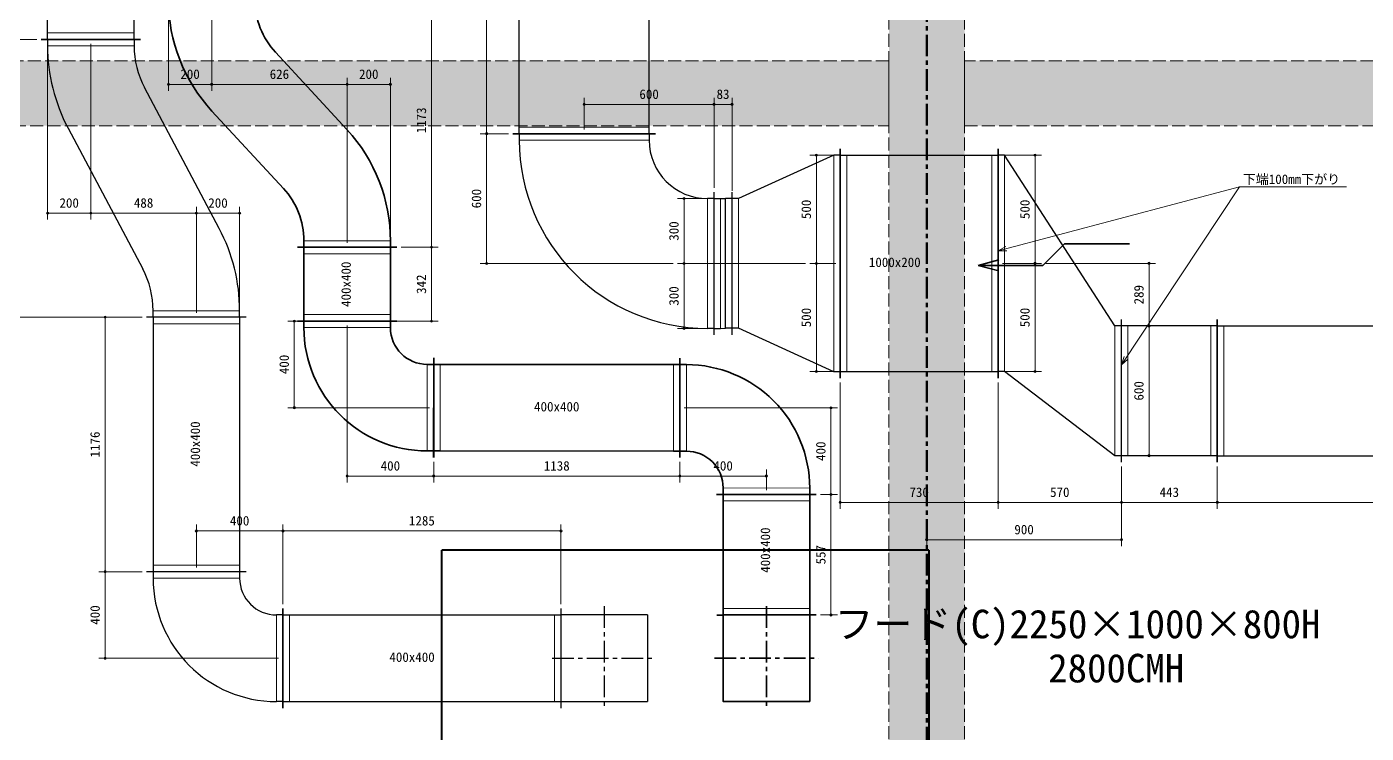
# Model space of a CAD drawing. Units: millimetres at full size, sheet at 1:20. Extents: x -22133 to 21270, y -10253 to 9090.
# Drawn here: x -4290 to 1901, y -3699 to -433 of the extents above; entities that cross this region are included whole.
import ezdxf
from ezdxf.enums import TextEntityAlignment as Align

# ---------------------------------------------------------------- set-up
doc = ezdxf.new("R2010")
doc.units = ezdxf.units.MM
doc.header["$LTSCALE"] = 20
doc.header["$PDMODE"] = 32
doc.header["$PDSIZE"] = 10
doc.linetypes.add('CHAIN1', pattern=[8, 5, -1, 1, -1])
doc.linetypes.add('DASHED3', pattern=[4, 3, -1])
for name, color, linetype, lineweight in [('0-1_階なし_梁', 9, 'DASHED3', 15), ('4-0_無題1', 134, 'Continuous', 50), ('4-5_寸法', 2, 'Continuous', 30), ('4-7_ダクト－ＥＡ・角ダクト：排気', 2, 'Continuous', 30), ('4-8_ダクト－ＳＡ・角ダクト：空調（往）', 6, 'Continuous', 35), ('5-0_無題1', 5, 'Continuous', 40), ('5-1_ダクト－ＳＡ・角ダクト：空調（往）', 2, 'Continuous', 30), ('6-0_無題1', 7, 'Continuous', 15), ('6-1_ダクト－ＥＡ・角ダクト：排気', 7, 'Continuous', 15), ('8-0_無題1', 7, 'Continuous', 15)]:
    doc.layers.add(name, color=color, linetype=linetype, lineweight=lineweight)
doc.styles.add('ＭＳ ゴシック', font='')
doc.styles.get('ＭＳ ゴシック').set_extended_font_data('MS Gothic')

# ---------------------------------------------------------------- blocks, each defined once
blk = doc.blocks.new('グループ部品-7')
at = {"layer": '5-0_無題1'}
for p, q in [((-2371.3, -3852.25), (-2371.3, -2852.25)), ((-121.3, -2852.25), (-2371.3, -2852.25)), ((-121.3, -2852.25), (-121.3, -3852.25)), ((-2371.3, -3852.25), (-121.3, -3852.25))]:
    blk.add_line(p, q, dxfattribs=at)
blk = doc.blocks.new('グループ部品-64')
at = {"layer": '4-5_寸法', "color": 6, "lineweight": 35}
for q in [(203.49, -1510.24), (203.49, -1562.01)]:
    blk.add_line((106.9, -1536.13), q, dxfattribs=at)
blk.add_lwpolyline([(106.9, -1536.13), (406.9, -1536.13), (506.9, -1436.13), (806.9, -1436.13)], dxfattribs=at)

msp = doc.modelspace()

# ---------------------------------------------------------------- linework, layer by layer
at = {"layer": '0-1_階なし_梁', "color": 7}
for points in [[(-305.3, -3965.75), (44.7, -3965.75), (44.7, 3534.25), (-305.3, 3534.25)], [(-305.3, -3965.75), (44.7, -3965.75), (44.7, 3534.25), (-305.3, 3534.25)], [(-5955.3, -890.75), (-305.3, -890.75), (-305.3, -590.75), (-5955.3, -590.75)], [(-5955.3, -890.75), (-305.3, -890.75), (-305.3, -590.75), (-5955.3, -590.75)], [(44.7, -890.75), (5694.7, -890.75), (5694.7, -590.75), (44.7, -590.75)], [(44.7, -890.75), (5694.7, -890.75), (5694.7, -590.75), (44.7, -590.75)]]:
    msp.add_lwpolyline(points, close=True, dxfattribs=at)
at = {"layer": '0-1_階なし_梁'}
for points in [[(-305.3, 3534.25), (44.7, -3965.75), (44.7, 3534.25)], [(-305.3, 3534.25), (-305.3, -3965.75), (44.7, -3965.75)], [(-5955.3, -590.75), (-305.3, -890.75), (-305.3, -590.75)], [(-5955.3, -590.75), (-5955.3, -890.75), (-305.3, -890.75)], [(44.7, -590.75), (5694.7, -890.75), (5694.7, -590.75)], [(44.7, -590.75), (44.7, -890.75), (5694.7, -890.75)]]:
    msp.add_solid(points, dxfattribs=at)
at = {"layer": '4-0_無題1', "linetype": 'CHAIN1'}
msp.add_line((-130.3, 8490.14), (-130.3, -10252.91), dxfattribs=at)
at = {"layer": '4-7_ダクト－ＥＡ・角ダクト：排気'}
for p, q in [((-2013.67, -897.58), (-2013.67, 254.25)), ((-1413.67, -897.58), (-1413.67, 254.25)), ((-4194.34, -461.48), (-4194.34, -134.16)), ((-3794.34, -461.48), (-3794.34, -134.16)), ((-4194.34, -491.48), (-4194.34, -461.48)), ((-4194.34, -491.48), (-4194.34, -521.48)), ((-3794.34, -491.48), (-3794.34, -461.48)), ((-3794.34, -491.48), (-3794.34, -521.48)), ((-3401.12, -1365.28), (-3746.27, -714.66)), ((-4099.63, -902.11), (-3754.48, -1552.73)), ((-2013.67, -927.58), (-2013.67, -897.58)), ((-2013.67, -927.58), (-2013.67, -957.58)), ((-1413.67, -927.58), (-1413.67, -897.58)), ((-1413.67, -927.58), (-1413.67, -957.58)), ((-560.3, -1027.58), (-1000.3, -1227.12)), ((-530.3, -1027.58), (-560.3, -1027.58)), ((-530.3, -1027.12), (-500.3, -1027.12)), ((-500.3, -1027.12), (169.88, -1027.12)), ((169.88, -1027.12), (199.88, -1027.12)), ((199.88, -1027.12), (199.88, -997.12)), ((229.88, -1027.12), (199.88, -1027.12)), ((739.7, -1816.1), (229.88, -1027.12)), ((-1113.67, -1227.58), (-1143.67, -1227.58)), ((-1113.67, -1227.58), (-1083.67, -1227.58)), ((-1083.67, -1227.58), (-1060.3, -1227.13)), ((-1030.3, -1227.13), (-1060.3, -1227.13)), ((-1060.3, -1827.13), (-1060.3, -1227.13)), ((-1030.3, -1227.12), (-1030.3, -1197.12)), ((-1000.3, -1227.12), (-1030.3, -1227.12)), ((-3706.41, -1775.91), (-3706.41, -1745.91)), ((-3706.41, -1775.91), (-3706.41, -1805.91)), ((-3306.41, -1775.91), (-3306.41, -1745.91)), ((-3306.41, -1775.91), (-3306.41, -1805.91)), ((-3706.41, -1805.91), (-3706.41, -2922.25)), ((-3306.41, -1805.91), (-3306.41, -2922.25)), ((-1113.67, -1827.58), (-1143.67, -1827.58)), ((-1113.67, -1827.58), (-1083.67, -1827.58)), ((-1083.67, -1827.58), (-1060.3, -1827.13)), ((-1030.3, -1827.13), (-1060.3, -1827.13)), ((-1000.3, -1827.12), (-1030.3, -1827.12)), ((-560.3, -2027.58), (-1000.3, -1827.12)), ((769.7, -1816.1), (739.7, -1816.1)), ((-530.3, -2027.58), (-560.3, -2027.58)), ((-530.3, -2027.12), (-500.3, -2027.12)), ((-500.3, -2027.12), (169.88, -2027.12)), ((169.88, -2027.12), (199.88, -2027.12)), ((199.88, -2027.12), (199.88, -2057.12)), ((229.88, -2027.12), (199.88, -2027.12)), ((739.7, -2416.1), (229.88, -2027.12)), ((769.7, -2416.1), (739.7, -2416.1)), ((-3706.41, -2952.25), (-3736.41, -2952.25)), ((-3706.41, -2922.25), (-3706.41, -2952.25)), ((-3706.41, -2952.25), (-3706.41, -2982.25)), ((-3306.41, -2922.25), (-3306.41, -2952.25)), ((-3306.41, -2952.25), (-3306.41, -2982.25)), ((-3106.41, -3152.25), (-3136.41, -3152.25)), ((-3106.41, -3152.25), (-3076.41, -3152.25)), ((-3076.41, -3152.25), (-1851.3, -3152.25)), ((-1851.3, -3152.25), (-1821.3, -3152.25)), ((-1421.3, -3152.25), (-1421.3, -3552.25)), ((-3106.41, -3552.25), (-3136.41, -3552.25)), ((-3106.41, -3552.25), (-3076.41, -3552.25)), ((-3076.41, -3552.25), (-1851.3, -3552.25)), ((-1851.3, -3552.25), (-1821.3, -3552.25)), ((-1821.3, -3552.25), (-1821.3, -3582.25))]:
    msp.add_line(p, q, dxfattribs=at)
at = {"layer": '4-7_ダクト－ＥＡ・角ダクト：排気', "color": 7, "lineweight": 15}
for p, q in [((-4194.34, -461.48), (-3794.34, -461.48)), ((-3794.34, -521.48), (-4194.34, -521.48)), ((-2013.67, -897.58), (-1413.67, -897.58)), ((-2013.67, -957.58), (-1413.67, -957.58)), ((-560.3, -2027.58), (-560.3, -1027.58)), ((-500.3, -1027.12), (-500.3, -2027.12)), ((169.88, -1027.12), (169.88, -2027.12)), ((229.88, -2027.12), (229.88, -1027.12)), ((-1143.67, -1827.58), (-1143.67, -1227.58)), ((-1083.67, -1827.58), (-1083.67, -1227.58)), ((-1000.3, -1827.12), (-1000.3, -1227.12)), ((-3306.41, -1745.91), (-3706.41, -1745.91)), ((-3306.41, -1805.91), (-3706.41, -1805.91)), ((739.7, -2416.1), (739.7, -1816.1)), ((-3306.41, -2922.25), (-3706.41, -2922.25)), ((-3706.41, -2982.25), (-3306.41, -2982.25)), ((-3136.41, -3552.25), (-3136.41, -3152.25)), ((-3076.41, -3152.25), (-3076.41, -3552.25)), ((-1851.3, -3152.25), (-1851.3, -3552.25))]:
    msp.add_line(p, q, dxfattribs=at)
at = {"layer": '4-7_ダクト－ＥＡ・角ダクト：排気', "linetype": 'CHAIN1'}
for p, q in [((-1621.3, -3112.25), (-1621.3, -3592.25)), ((-1861.3, -3352.25), (-1381.3, -3352.25))]:
    msp.add_line(p, q, dxfattribs=at)
at = {"layer": '4-7_ダクト－ＥＡ・角ダクト：排気'}
for points in [[(-3764.34, -491.48), (-3794.34, -491.48), (-4194.34, -491.48), (-4224.34, -491.48)], [(-4224.34, -491.48), (-4194.34, -491.48), (-3794.34, -491.48), (-3764.34, -491.48)], [(-2043.67, -927.58), (-2013.67, -927.58), (-1413.67, -927.58), (-1383.67, -927.58)], [(-1383.67, -927.58), (-1413.67, -927.58), (-2013.67, -927.58), (-2043.67, -927.58)], [(-530.3, -997.12), (-530.3, -1027.12), (-530.3, -2027.12), (-530.3, -2057.12)], [(-530.3, -2057.58), (-530.3, -2027.58), (-530.3, -1027.58), (-530.3, -997.58)], [(199.88, -997.12), (199.88, -1027.12), (199.88, -2027.12)], [(199.88, -2057.12), (199.88, -2027.12), (199.88, -1027.12)], [(-1113.67, -1857.58), (-1113.67, -1827.58), (-1113.67, -1227.58), (-1113.67, -1197.58)], [(-1113.67, -1857.58), (-1113.67, -1827.58), (-1113.67, -1227.58), (-1113.67, -1197.58)], [(-1030.3, -1857.13), (-1030.3, -1827.13), (-1030.3, -1227.13), (-1030.3, -1197.13)], [(-1030.3, -1857.12), (-1030.3, -1827.12), (-1030.3, -1227.12)], [(-3276.41, -1775.91), (-3306.41, -1775.91), (-3706.41, -1775.91), (-3736.41, -1775.91)], [(-3276.41, -1775.91), (-3306.41, -1775.91), (-3706.41, -1775.91), (-3736.41, -1775.91)], [(769.7, -2446.1), (769.7, -2416.1), (769.7, -1816.1), (769.7, -1786.1)], [(-3276.41, -2952.25), (-3306.41, -2952.25), (-3706.41, -2952.25), (-3736.41, -2952.25)], [(-3276.41, -2952.25), (-3306.41, -2952.25), (-3706.41, -2952.25)], [(-3106.41, -3582.25), (-3106.41, -3552.25), (-3106.41, -3152.25), (-3106.41, -3122.25)], [(-3106.41, -3122.25), (-3106.41, -3152.25), (-3106.41, -3552.25), (-3106.41, -3582.25)], [(-1821.3, -3122.25), (-1821.3, -3152.25), (-1821.3, -3552.25)], [(-1421.3, -3152.25), (-1821.3, -3152.25), (-1821.3, -3552.25), (-1421.3, -3552.25)]]:
    msp.add_lwpolyline(points, dxfattribs=at)
for centre, radius, start, end in [((-3382.12, -521.48), 812.22, 180, 207.94565), ((-3382.12, -521.48), 412.22, 180, 207.94565), ((-1143.67, -957.58), 870, 180, 270), ((-1143.67, -957.58), 270, 180, 270), ((-4118.63, -1745.91), 812.22, 0, 27.94565), ((-4118.63, -1745.91), 412.22, 0, 27.94565), ((-3136.41, -2982.25), 570, 180, 270), ((-3136.41, -2982.25), 170, 180, 270)]:
    msp.add_arc(centre, radius, start, end, dxfattribs=at)
at = {"layer": '4-8_ダクト－ＳＡ・角ダクト：空調（往）'}
for p, q in [((-2810.44, -908.87), (-3140.88, -551.36)), ((-3434.63, -822.86), (-3104.19, -1180.37)), ((-3009.5, -1452.32), (-3009.5, -1422.32)), ((-2609.5, -1452.32), (-2609.5, -1422.32)), ((-3009.5, -1452.32), (-3009.5, -1482.32)), ((-3009.5, -1482.32), (-3009.5, -1764.03)), ((-2609.5, -1452.32), (-2609.5, -1482.32)), ((-2609.5, -1482.32), (-2609.5, -1764.03)), ((-3009.5, -1794.03), (-3039.5, -1794.03)), ((-3009.5, -1764.03), (-3009.5, -1794.03)), ((-3009.5, -1794.03), (-3009.5, -1824.03)), ((-2609.5, -1764.03), (-2609.5, -1794.03)), ((-2609.5, -1794.03), (-2609.5, -1824.03)), ((-2409.5, -1994.03), (-2439.5, -1994.03)), ((-2409.33, -1994.03), (-2379.33, -1994.06)), ((-2379.33, -1994.06), (-1300.99, -1994.97)), ((-1300.99, -1994.97), (-1270.99, -1994.99)), ((-1271.03, -1994.99), (-1241.03, -1995.01)), ((-2409.5, -2394.03), (-2439.5, -2394.03)), ((-2409.67, -2394.03), (-2379.67, -2394.06)), ((-2379.67, -2394.06), (-1301.32, -2394.97)), ((-1301.32, -2394.97), (-1271.32, -2394.99)), ((-1271.32, -2394.99), (-1271.35, -2424.99)), ((-1271.28, -2394.99), (-1241.28, -2395.01)), ((-1071.41, -2595.12), (-1071.39, -2565.12)), ((-1071.41, -2595.33), (-1071.39, -2625.33)), ((-671.41, -2595.37), (-671.39, -2565.37)), ((-671.41, -2595.15), (-671.39, -2625.15)), ((-1071.39, -2625.33), (-1071.16, -3122.34)), ((-671.39, -2625.15), (-671.16, -3122.16)), ((-1071.15, -3152.34), (-1101.15, -3152.36)), ((-1071.16, -3122.34), (-1071.15, -3152.34)), ((-671.16, -3122.16), (-671.15, -3152.16)), ((-671.16, -3152.25), (-671.16, -3552.25))]:
    msp.add_line(p, q, dxfattribs=at)
at = {"layer": '4-8_ダクト－ＳＡ・角ダクト：空調（往）', "color": 7, "lineweight": 15}
for p, q in [((-2609.5, -1422.32), (-3009.5, -1422.32)), ((-2609.5, -1482.32), (-3009.5, -1482.32)), ((-2609.5, -1764.03), (-3009.5, -1764.03)), ((-3009.5, -1824.03), (-2609.5, -1824.03)), ((-2439.5, -2394.03), (-2439.5, -1994.03)), ((-2379.33, -1994.06), (-2379.67, -2394.06)), ((-1300.99, -1994.97), (-1301.32, -2394.97)), ((-1241.28, -2395.01), (-1241.03, -1995.01)), ((-671.39, -2565.37), (-1071.39, -2565.12)), ((-671.39, -2625.15), (-1071.39, -2625.33)), ((-671.16, -3122.16), (-1071.16, -3122.34))]:
    msp.add_line(p, q, dxfattribs=at)
at = {"layer": '4-8_ダクト－ＳＡ・角ダクト：空調（往）', "linetype": 'CHAIN1'}
for p, q in [((-871.16, -3112.25), (-871.16, -3592.25)), ((-1111.16, -3352.25), (-631.16, -3352.25))]:
    msp.add_line(p, q, dxfattribs=at)
at = {"layer": '4-8_ダクト－ＳＡ・角ダクト：空調（往）'}
for points in [[(-2579.5, -1452.32), (-2609.5, -1452.32), (-3009.5, -1452.32), (-3039.5, -1452.32)], [(-2579.5, -1452.32), (-2609.5, -1452.32), (-3009.5, -1452.32), (-3039.5, -1452.32)], [(-2579.5, -1794.03), (-2609.5, -1794.03), (-3009.5, -1794.03), (-3039.5, -1794.03)], [(-2579.5, -1794.03), (-2609.5, -1794.03), (-3009.5, -1794.03)], [(-2409.31, -1964.03), (-2409.33, -1994.03), (-2409.67, -2394.03), (-2409.69, -2424.03)], [(-2409.5, -2424.03), (-2409.5, -2394.03), (-2409.5, -1994.03), (-2409.5, -1964.03)], [(-1270.96, -1964.99), (-1270.99, -1994.99), (-1271.32, -2394.99)], [(-1271.3, -2424.99), (-1271.28, -2394.99), (-1271.03, -1994.99), (-1271.01, -1964.99)], [(-641.41, -2595.39), (-671.41, -2595.37), (-1071.41, -2595.12), (-1101.41, -2595.1)], [(-641.41, -2595.14), (-671.41, -2595.15), (-1071.41, -2595.33), (-1101.41, -2595.35)], [(-671.16, -3152.25), (-1071.16, -3152.25), (-1071.16, -3552.25), (-671.16, -3552.25)], [(-641.15, -3152.15), (-671.15, -3152.16), (-1071.15, -3152.34)]]:
    msp.add_lwpolyline(points, dxfattribs=at)
for centre, radius, start, end in [((-2879.12, -309.42), 756.45, 180, 222.74675), ((-2879.12, -309.42), 356.45, 180, 222.74675), ((-3365.95, -1422.32), 756.45, 0, 42.74675), ((-3365.95, -1422.32), 356.45, 0, 42.74675), ((-2439.5, -1824.03), 570, 180, 270), ((-2439.5, -1824.03), 170, 180, 270), ((-1241.39, -2565.01), 570, 359.96428, 89.96428), ((-1241.39, -2565.01), 170, 359.96428, 89.96428)]:
    msp.add_arc(centre, radius, start, end, dxfattribs=at)
at = {"layer": '5-1_ダクト－ＳＡ・角ダクト：空調（往）'}
for p, q in [((769.7, -1816.1), (769.7, -1786.1)), ((799.7, -1816.1), (769.7, -1816.1)), ((1182.69, -1816.1), (799.7, -1816.1)), ((1212.69, -1816.1), (1182.69, -1816.1)), ((1212.69, -1816.1), (1242.69, -1816.1)), ((1242.69, -1816.1), (2852.69, -1816.1)), ((799.7, -2416.1), (769.7, -2416.1)), ((1182.69, -2416.1), (799.7, -2416.1)), ((1212.69, -2416.1), (1182.69, -2416.1)), ((1212.69, -2416.1), (1242.69, -2416.1)), ((1242.69, -2416.1), (2852.69, -2416.1))]:
    msp.add_line(p, q, dxfattribs=at)
at = {"layer": '5-1_ダクト－ＳＡ・角ダクト：空調（往）', "color": 7, "lineweight": 15}
for p, q in [((799.7, -2416.1), (799.7, -1816.1)), ((1182.69, -2416.1), (1182.69, -1816.1)), ((1242.69, -1816.1), (1242.69, -2416.1))]:
    msp.add_line(p, q, dxfattribs=at)
at = {"layer": '5-1_ダクト－ＳＡ・角ダクト：空調（往）'}
for points in [[(1212.69, -2446.1), (1212.69, -2416.1), (1212.69, -1816.1), (1212.69, -1786.1)], [(1212.69, -1786.1), (1212.69, -1816.1), (1212.69, -2416.1), (1212.69, -2446.1)], [(769.7, -2446.1), (769.7, -2416.1), (769.7, -1816.1)]]:
    msp.add_lwpolyline(points, dxfattribs=at)
at = {"layer": '6-0_無題1'}
for p, q in [((-2164.92, 284.25), (-2164.92, -927.58)), ((-3635.57, -175.87), (-3635.57, -729.57)), ((-3435.57, -299.42), (-3435.57, -729.57)), ((-2419.48, -1452.32), (-2419.48, -279.42)), ((-4244.34, -491.48), (-4458.18, -491.48)), ((-4194.34, -448.43), (-4194.34, -1324.96)), ((-3994.34, -511.48), (-3994.34, -1324.96)), ((-2809.5, -1432.32), (-2809.5, -669.57)), ((-2809.5, -1366.76), (-2809.5, -669.57)), ((-2609.5, -1527.23), (-2609.5, -669.57)), ((-3635.57, -699.57), (-3435.57, -699.57)), ((-3435.57, -699.57), (-2809.5, -699.57)), ((-2809.5, -699.57), (-2609.5, -699.57)), ((-1713.67, -907.58), (-1713.67, -762.2)), ((-1113.67, -792.2), (-1713.67, -792.2)), ((-1113.67, -1177.58), (-1113.67, -762.2)), ((-1030.3, -792.2), (-1113.67, -792.2)), ((-1030.3, -1192.13), (-1030.3, -762.2)), ((-2063.67, -927.58), (-2194.92, -927.58)), ((-2164.92, -927.58), (-2164.92, -1527.58)), ((-535.3, -1027.12), (-670.46, -1027.12)), ((-640.46, -1527.58), (-640.46, -1027.12)), ((154.04, -1027.12), (400.49, -1027.12)), ((370.49, -1027.12), (370.49, -1527.12)), ((-1065.3, -1227.13), (-1282.13, -1227.13)), ((-1252.13, -1227.13), (-1252.13, -1527.58)), ((-3994.34, -1294.96), (-4194.34, -1294.96)), ((-3506.41, -1294.96), (-3994.34, -1294.96)), ((-3506.41, -1755.91), (-3506.41, -1264.96)), ((-3506.41, -1674.25), (-3506.41, -1264.96)), ((-3306.41, -1294.96), (-3506.41, -1294.96)), ((-3306.41, -1822.44), (-3306.41, -1264.96)), ((-2559.5, -1452.32), (-2389.48, -1452.32)), ((-2419.48, -1794.03), (-2419.48, -1452.32)), ((-1302.13, -1527.58), (-2194.92, -1527.58)), ((-690.46, -1527.58), (-1282.13, -1527.58)), ((-1252.13, -1527.58), (-1252.13, -1827.58)), ((-550.3, -1527.58), (-670.46, -1527.58)), ((-640.46, -2027.12), (-640.46, -1527.58)), ((219.88, -1527.12), (400.49, -1527.12)), ((370.49, -1527.12), (370.49, -2027.12)), ((420.49, -1527.12), (927.21, -1527.12)), ((897.21, -1527.12), (897.21, -1816.1)), ((-3756.41, -1775.91), (-4458.18, -1775.91)), ((-3821.41, -1775.91), (-3957.89, -1775.91)), ((-3927.89, -1775.91), (-3927.89, -2952.25)), ((-2809.51, -1794.03), (-3083.81, -1794.03)), ((-3053.81, -1794.03), (-3053.81, -2194.03)), ((-2589.5, -1794.03), (-2389.48, -1794.03)), ((-2809.5, -1814.03), (-2809.5, -2540.04)), ((-1103.67, -1827.58), (-1282.13, -1827.58)), ((858.69, -1816.1), (927.21, -1816.1)), ((897.21, -1816.1), (897.21, -2416.1)), ((-440.52, -2027.12), (-670.46, -2027.12)), ((128.08, -2027.12), (400.49, -2027.12)), ((-530.3, -2077.12), (-530.3, -2661.93)), ((199.88, -2077.12), (199.88, -2661.93)), ((-2429.5, -2194.03), (-3083.81, -2194.03)), ((-1251.16, -2194.99), (-543.15, -2194.99)), ((-573.15, -2194.99), (-573.15, -2595.14)), ((-2409.5, -2444.03), (-2409.5, -2540.04)), ((-1271.35, -2444.99), (-1271.35, -2540.04)), ((769.7, -2466.1), (769.7, -2661.93)), ((866.24, -2416.1), (927.21, -2416.1)), ((1212.69, -2466.1), (1212.69, -2661.93)), ((-2809.5, -2510.04), (-2409.5, -2510.04)), ((-2409.5, -2510.04), (-1271.35, -2510.04)), ((-1271.35, -2510.04), (-871.41, -2510.04)), ((-871.41, -2575.24), (-871.41, -2480.04)), ((-621.41, -2595.14), (-543.15, -2595.14)), ((-573.15, -2595.14), (-573.15, -3152.15)), ((199.88, -2631.93), (-530.3, -2631.93)), ((769.7, -2631.93), (199.88, -2631.93)), ((1212.69, -2631.93), (769.7, -2631.93)), ((2882.69, -2631.93), (1212.69, -2631.93)), ((-3506.41, -2932.25), (-3506.41, -2733.73)), ((-3506.41, -2763.73), (-3106.41, -2763.73)), ((-3106.41, -3102.25), (-3106.41, -2733.73)), ((-3106.41, -2763.73), (-1821.3, -2763.73)), ((-1821.3, -3102.25), (-1821.3, -2733.73)), ((-3756.41, -2952.25), (-3957.89, -2952.25)), ((-3927.89, -2952.25), (-3927.89, -3352.25)), ((-621.15, -3152.15), (-543.15, -3152.15)), ((-3126.41, -3352.25), (-3957.89, -3352.25))]:
    msp.add_line(p, q, dxfattribs=at)
for p in [(-3635.57, -699.57), (-3435.57, -699.57), (-2809.5, -699.57), (-2609.5, -699.57), (-1713.67, -792.2), (-1113.67, -792.2), (-1030.3, -792.2), (-2164.92, -927.58), (-640.46, -1027.12), (370.49, -1027.12), (-1252.13, -1227.13), (-4194.34, -1294.96), (-3994.34, -1294.96), (-3506.41, -1294.96), (-3306.41, -1294.96), (-2419.48, -1452.32), (-2164.92, -1527.58), (-1252.13, -1527.58), (-640.46, -1527.58), (370.49, -1527.12), (897.21, -1527.12), (-3927.89, -1775.91), (-3053.81, -1794.03), (-2419.48, -1794.03), (-1252.13, -1827.58), (897.21, -1816.1), (-640.46, -2027.12), (370.49, -2027.12), (-3053.81, -2194.03), (-573.15, -2194.99), (897.21, -2416.1), (-2809.5, -2510.04), (-2409.5, -2510.04), (-1271.35, -2510.04), (-871.41, -2510.04), (-573.15, -2595.14), (-530.3, -2631.93), (199.88, -2631.93), (769.7, -2631.93), (1212.69, -2631.93), (-3506.41, -2763.73), (-3106.41, -2763.73), (-1821.3, -2763.73), (-3927.89, -2952.25), (-573.15, -3152.15), (-3927.89, -3352.25)]:
    msp.add_point(p, dxfattribs=at)
at = {"layer": '6-1_ダクト－ＥＡ・角ダクト：排気'}
for p, q in [((769.7, -2584.02), (769.7, -2834.57)), ((-130.3, -2798.9), (-130.3, -2834.57)), ((-130.3, -2804.57), (769.7, -2804.57))]:
    msp.add_line(p, q, dxfattribs=at)
for p in [(-130.3, -2804.57), (769.7, -2804.57)]:
    msp.add_point(p, dxfattribs=at)
at = {"layer": '8-0_無題1'}
for p, q in [((199.88, -1468.37), (1315.81, -1173.22)), ((769.7, -1996.11), (1315.81, -1173.22)), ((1315.81, -1173.22), (1810.81, -1173.22)), ((199.88, -1468.37), (234.58, -1448.48)), ((199.88, -1468.37), (239.88, -1468.5)), ((769.7, -1996.11), (782.43, -1958.19)), ((769.7, -1996.11), (799.69, -1969.64))]:
    msp.add_line(p, q, dxfattribs=at)

# ---------------------------------------------------------------- block references
at = {"layer": '4-5_寸法'}
msp.add_blockref('グループ部品-64', (0, 0), dxfattribs=at)
at = {"layer": '5-0_無題1'}
msp.add_blockref('グループ部品-7', (0, 0), dxfattribs=at)

# ---------------------------------------------------------------- texts
at = {"layer": '4-5_寸法', "color": 7, "style": 'ＭＳ ゴシック'}
for s, p in [('フード(C)2250×1000×800H', (-556.57, -3299.47)), ('           2800CMH', (-556.57, -3503.47))]:
    msp.add_text(s, height=132, dxfattribs=at).set_placement(p, align=Align.BOTTOM_LEFT)
at = {"layer": '4-7_ダクト－ＥＡ・角ダクト：排気', "color": 7, "style": 'ＭＳ ゴシック'}
for s, p in [('1000x200', (-397.75, -1557.12)), ('400x400', (-2614.22, -3382.25))]:
    msp.add_text(s, height=43.99, dxfattribs=at).set_placement(p, align=Align.BOTTOM_LEFT)
msp.add_text('400x400', height=43.99, rotation=90, dxfattribs=at).set_placement((-3476.41, -2466.73), align=Align.BOTTOM_LEFT)
at = {"layer": '4-8_ダクト－ＳＡ・角ダクト：空調（往）', "color": 7, "style": 'ＭＳ ゴシック'}
for rotation, p in [(90, (-2779.5, -1728.17)), (359.952, (-1945.35, -2224.42)), (90.026, (-841.24, -2957.15))]:
    msp.add_text('400x400', height=43.99, rotation=rotation, dxfattribs=at).set_placement(p, align=Align.BOTTOM_LEFT)
at = {"layer": '6-0_無題1', "style": 'ＭＳ ゴシック'}
for s, p in [('200', (-3580.57, -687.57)), ('626', (-3167.53, -687.57)), ('200', (-2754.5, -687.57)), ('600', (-1458.67, -780.2)), ('83', (-1101.99, -780.2)), ('200', (-4139.34, -1282.96)), ('488', (-3795.38, -1282.96)), ('200', (-3451.41, -1282.96)), ('400', (-2654.5, -2498.04)), ('1138', (-1900.42, -2498.04)), ('400', (-1116.38, -2498.04)), ('730', (-210.21, -2619.93)), ('570', (439.79, -2619.93)), ('443', (946.19, -2619.93)), ('400', (-3351.41, -2751.73)), ('1285', (-2523.86, -2751.73))]:
    msp.add_text(s, height=43.99, dxfattribs=at).set_placement(p, align=Align.BOTTOM_LEFT)
for s, p in [('1173', (-2431.48, -925.87)), ('600', (-2176.92, -1272.58)), ('500', (-652.46, -1322.35)), ('500', (358.49, -1322.12)), ('300', (-1264.13, -1422.35)), ('342', (-2431.48, -1668.17)), ('300', (-1264.13, -1722.58)), ('289', (885.21, -1716.61)), ('500', (-652.46, -1822.35)), ('500', (358.49, -1822.12)), ('400', (-3065.81, -2039.03)), ('600', (885.21, -2161.1)), ('1176', (-3939.89, -2424.08)), ('400', (-585.15, -2440.06)), ('557', (-585.15, -2918.64)), ('400', (-3939.89, -3197.25))]:
    msp.add_text(s, height=43.99, rotation=90, dxfattribs=at).set_placement(p, align=Align.BOTTOM_LEFT)
at = {"layer": '6-1_ダクト－ＥＡ・角ダクト：排気', "style": 'ＭＳ ゴシック'}
msp.add_text('900', height=43.99, dxfattribs=at).set_placement((274.7, -2792.57), align=Align.BOTTOM_LEFT)
at = {"layer": '8-0_無題1', "style": 'ＭＳ ゴシック'}
msp.add_text('下端100㎜下がり', height=43.99, dxfattribs=at).set_placement((1330.81, -1173.22), align=Align.BOTTOM_LEFT)

doc.saveas('drawing.dxf')
